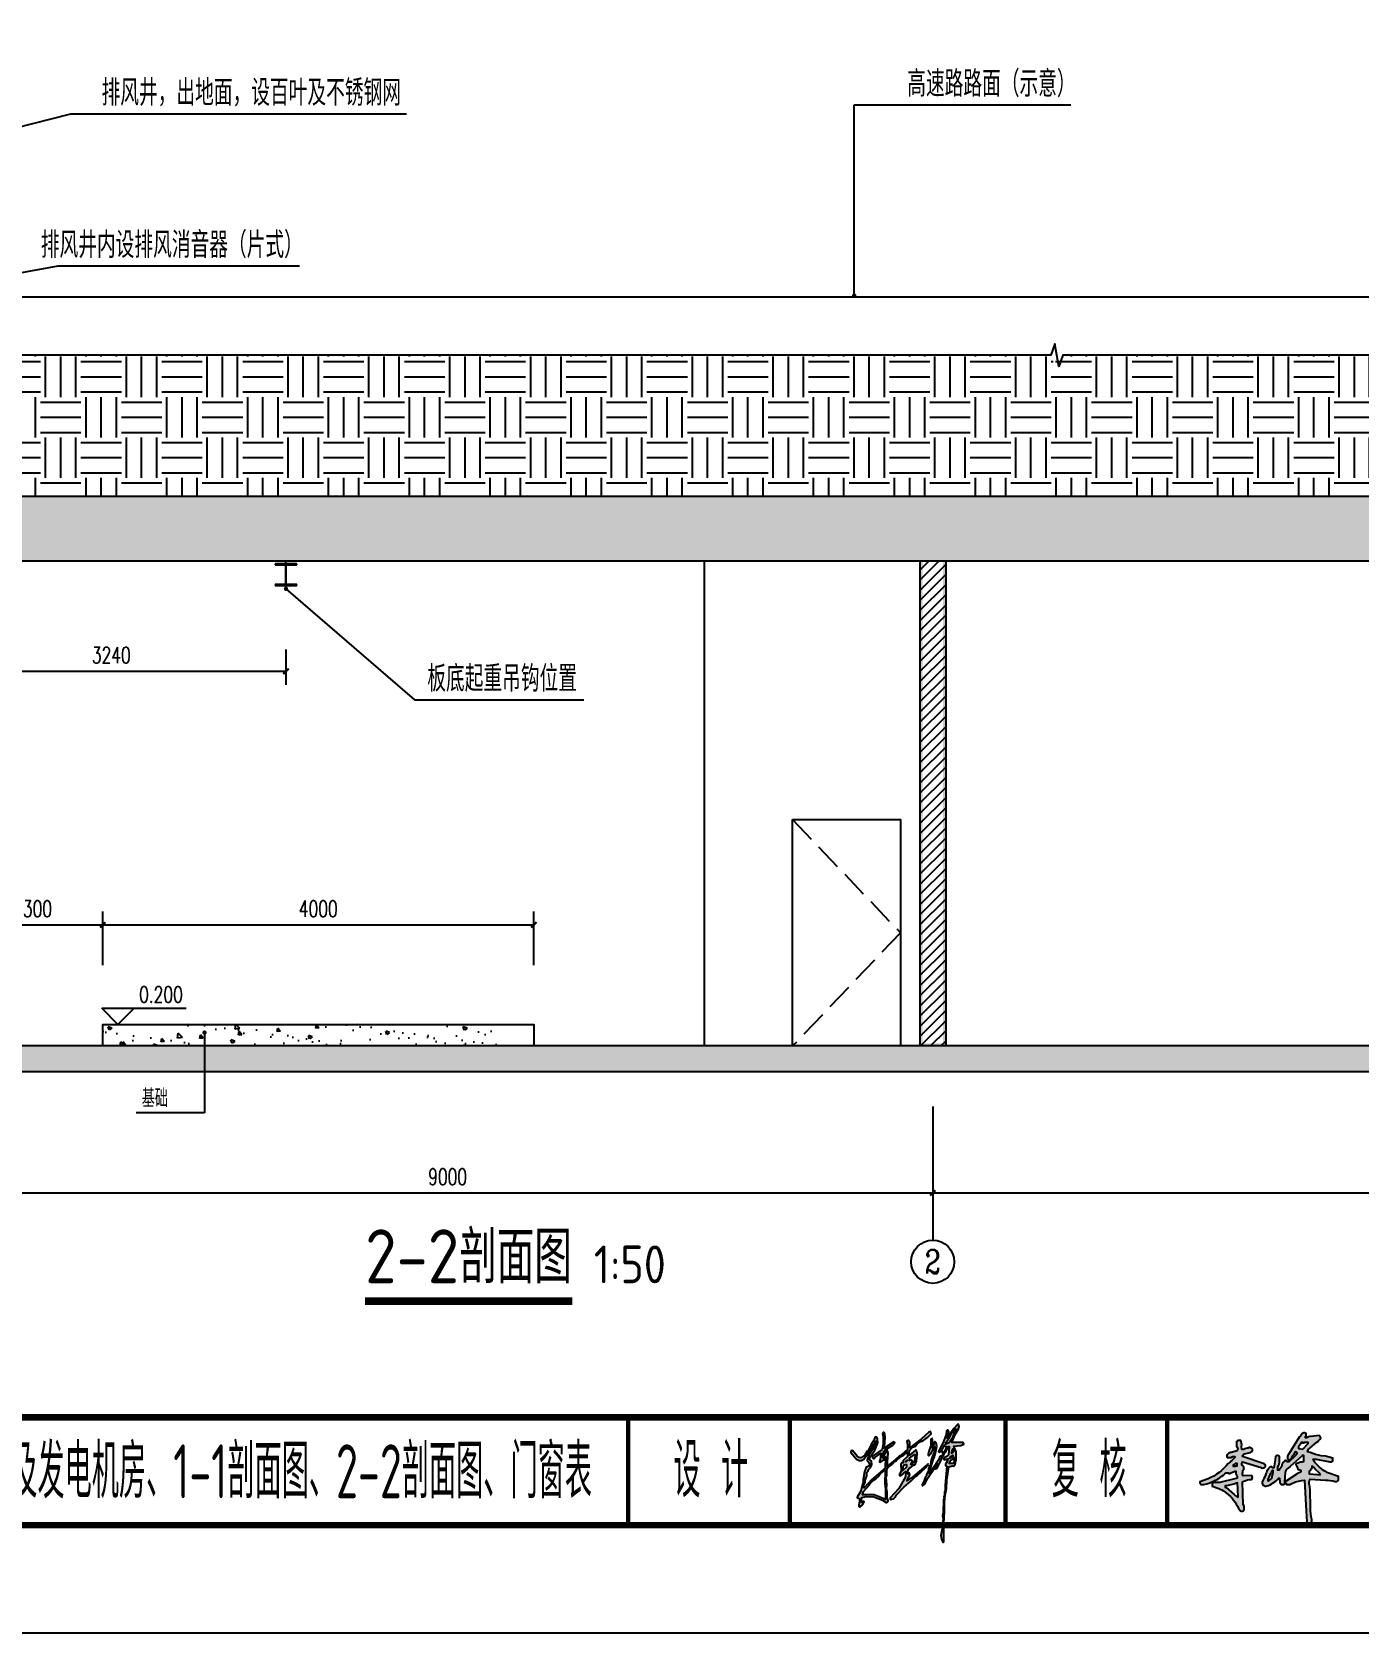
# Model space of a CAD drawing. Extents: x 45837 to 287007, y -98586 to 328021.
# Drawn here: x 137238 to 149547, y -68886 to -54036 of the extents above; entities that cross this region are included whole.
import ezdxf
from ezdxf.enums import TextEntityAlignment as Align

# ---------------------------------------------------------------- set-up
doc = ezdxf.new("R2010")
doc.units = 0
doc.header["$LTSCALE"] = 1000
doc.header["$MEASUREMENT"] = 0
doc.linetypes.add('DASH', pattern=[0.35, 0.25, -0.1])
for name, color, linetype in [('AXIS', 3, 'Continuous'), ('AXIS_TEXT', 7, 'Continuous'), ('COLUMN', 9, 'Continuous'), ('DIM_ELEV', 3, 'Continuous'), ('DIM_LEAD', 3, 'Continuous'), ('DIM_SYMB', 3, 'Continuous'), ('DOTE', 1, 'Continuous'), ('HIDE_B', 7, 'Continuous'), ('PUB_DIM', 3, 'Continuous'), ('PUB_HATCH', 8, 'Continuous'), ('PUB_TEXT', 7, 'Continuous'), ('PUB_WALL', 9, 'Continuous'), ('WALL', 9, 'Continuous'), ('图框', 7, 'Continuous'), ('设备', 201, 'Continuous'), ('ＦＨＤＩ', 4, 'Continuous')]:
    doc.layers.add(name, color=color, linetype=linetype)
doc.styles.add('_TCH_AXIS', font='COMPLEX', dxfattribs={"bigfont": 'GBCBIG'})
doc.styles.add('_TCH_DIM', font='SIMPLEX', dxfattribs={"bigfont": 'GBCBIG'})
doc.styles.add('COMPLEX', font='COMPLEX')
doc.styles.add('DIM_FONT', font='SIMPLEX', dxfattribs={"width": 0.7, "bigfont": 'GBCBIG'})
doc.styles.get("Standard").update_dxf_attribs({"font": 'gbenor.shx', "bigfont": 'gbcbig.shx'})
doc.dimstyles.new('DIMN50', dxfattribs={"dimscale": 0.5, "dimtxt": 300, "dimasz": 100, "dimexe": 250, "dimexo": 300, "dimgap": 150, "dimtad": 1, "dimdec": 0, "dimzin": 0, "dimdsep": 46, "dimtxsty": 'DIM_FONT', "dimblk": 'ARCHTICK', "dimcen": 0.09, "dimclrt": 7, "dimazin": 2, "dimtfac": 1, "dimtdec": 0, "dimtix": 1, "dimtmove": 2, "dimatfit": 3, "dimldrblk": 'ARCHTICK', "dimfxl": 0, "dimtolj": 1, "dimtzin": 0, "dimarcsym": 0})
pattern_1 = [(45, (0, 0), (-88.38835, 88.38835), []), (50, (0, 0), (358.6301, -31.37607), [37.5, -412.5]), (355, (0, 0), (-69.3757, 376.0961), [30, -330]), (100.4514, (29.9, -2.6), (289.2547, 344.7198), [31.8701, -350.57106]), (46.1842, (0, 100), (533.6205, -82.7595), [56.25, -618.75]), (96.6356, (44.47, 93.1), (467.3314, 487.059), [47.8051, -525.8565]), (351.1842, (0, 100), (467.331, 487.0593), [45, -495]), (21, (50, 75), (298.45353, -201.30945), [37.5, -412.5]), (326, (50, 75), (121.6577, 362.575), [30, -330]), (71.4514, (74.87, 58.22), (420.1113, 161.26525), [31.8701, -350.57106]), (37.5, (0, 0), (6.07993, 166.44693), [0, -326, 0, -335, 0, -331.25]), (7.5, (0, 0), (131.53477, 197.20586), [0, -191, 0, -318.5, 0, -126.25]), (327.5, (-111.5, 0), (266.91122, -11.27744), [0, -125, 0, -390, 0, -517.5]), (317.5, (-161.5, 0), (291.5931, 50.0525), [0, -162.5, 0, -259, 0, -367.5])]

# ---------------------------------------------------------------- blocks, each defined once
blk = doc.blocks.new('dwe')
at = {"linetype": 'Continuous'}
h = blk.add_hatch(color=256, dxfattribs=at)
h.paths.add_polyline_path([(32168.211, 20455.517), (32168.241, 20455.539, -0.076928), (32168.279, 20455.581, 0.343108), (32168.261, 20455.634), (32168.259, 20455.641), (32168.098, 20455.626, 0.082763), (32168.019, 20455.601), (32167.999, 20455.601), (32167.999, 20455.631), (32168.009, 20455.631), (32168.009, 20455.681, 0.433644), (32167.913, 20455.649, -0.083988), (32167.883, 20455.609), (32167.683, 20455.289, 0.241959), (32167.666, 20455.209, 0.088677), (32167.692, 20455.188), (32167.728, 20455.205, 0.005615), (32167.732, 20455.206), (32167.753, 20455.259, 0.154483), (32167.799, 20455.331, -1.209197), (32167.826, 20455.284, -0.109257), (32167.801, 20455.257, -0.116079), (32167.732, 20455.206), (32167.724, 20455.186, 0.148804), (32167.689, 20455.151), (32167.659, 20455.151), (32167.656, 20455.159, 0.636863), (32167.601, 20455.159, 0.220295), (32167.554, 20455.063), (32167.509, 20455.001), (32167.489, 20455.001), (32167.489, 20455.061), (32167.503, 20455.09), (32167.519, 20455.141), (32167.519, 20455.251), (32167.506, 20455.259, 0.524003), (32167.444, 20455.25), (32167.434, 20455.191), (32167.409, 20455.041), (32167.389, 20455.041), (32167.386, 20455.049, 0.551868), (32167.326, 20455.044, 0.11852), (32167.275, 20454.953, 0.071169), (32167.244, 20454.872), (32167.226, 20454.844, 0.10155), (32167.204, 20454.793, 0.705859), (32167.28, 20454.707, 0.161527), (32167.499, 20454.851), (32167.519, 20454.851), (32167.524, 20454.772), (32167.541, 20454.744), (32167.549, 20454.731), (32167.599, 20454.731), (32167.609, 20454.751), (32167.639, 20454.751), (32167.649, 20454.731), (32167.709, 20454.731, -0.124355), (32167.928, 20454.806), (32167.979, 20454.811), (32168.014, 20454.241), (32168.024, 20454.042, 0.594077), (32168.096, 20454.014, 0.243104), (32168.119, 20454.081, -0.084195), (32168.094, 20454.301), (32168.084, 20454.631), (32168.074, 20454.731), (32168.069, 20454.731, -0.200858), (32168.089, 20454.831), (32168.369, 20454.816, -0.063439), (32168.549, 20454.791, 0.343108), (32168.601, 20454.809), (32168.609, 20454.811), (32168.609, 20454.881), (32168.397, 20454.957), (32168.381, 20454.965, -0.084673), (32168.261, 20455.054, 0.071442), (32168.234, 20455.076), (32168.191, 20455.124, -0.149027), (32168.139, 20455.201), (32168.199, 20455.201), (32168.449, 20455.151), (32168.489, 20455.151, -0.295923), (32168.509, 20455.171), (32168.509, 20455.221), (32168.368, 20455.256), (32168.29, 20455.266, -0.064135), (32168.087, 20455.327), (32168.039, 20455.341, -0.249173), (32168.071, 20455.399), (32168.086, 20455.414)])
h.paths.add_polyline_path([(32168.049, 20455.491), (32168.041, 20455.489), (32167.949, 20455.391), (32167.869, 20455.401), (32167.869, 20455.431), (32167.886, 20455.454), (32167.915, 20455.493), (32167.919, 20455.511), (32167.949, 20455.511), (32167.949, 20455.501), (32167.969, 20455.501), (32167.969, 20455.511), (32168.049, 20455.511)], flags=16)
h.paths.add_polyline_path([(32167.969, 20455.271), (32167.969, 20455.161), (32167.938, 20455.156, 0.064743), (32167.841, 20455.127, 0.693991), (32167.834, 20455.09), (32167.851, 20455.054), (32167.87, 20455.006), (32167.897, 20454.997), (32167.919, 20454.991), (32167.919, 20454.971, 0.179878), (32167.871, 20454.949), (32167.851, 20454.937), (32167.636, 20454.794), (32167.629, 20454.771), (32167.609, 20454.771), (32167.614, 20454.872), (32167.624, 20454.951, -0.325645), (32167.681, 20455.039), (32167.716, 20455.064), (32167.936, 20455.264), (32167.939, 20455.271)], flags=16)
h.paths.add_polyline_path([(32168.119, 20455.071, -0.181335), (32168.156, 20455.049), (32168.173, 20455.023), (32168.266, 20454.939), (32168.279, 20454.911), (32168.22, 20454.916), (32168.069, 20454.931), (32168.069, 20454.981, 0.293881)], flags=16)
h.paths.add_polyline_path([(32167.399, 20454.991), (32167.399, 20454.961), (32167.384, 20454.882, -0.295272), (32167.299, 20454.801), (32167.299, 20454.831, 0.067267), (32167.325, 20454.883), (32167.343, 20454.93, 0.163021), (32167.369, 20454.971), (32167.379, 20454.966), (32167.379, 20454.991)], flags=16)
h = blk.add_hatch(color=256, dxfattribs=at)
h.paths.add_polyline_path([(32166.859, 20455.021, 0.138813), (32166.844, 20455.08, 0.305012), (32166.819, 20455.091, -0.192582), (32166.829, 20455.151), (32167.178, 20455.047), (32167.179, 20455.041, 0.254771), (32167.259, 20455.061, 0.439902), (32167.211, 20455.125), (32166.866, 20455.239, 0.288836), (32166.829, 20455.251, -0.33185), (32166.89, 20455.307), (32166.978, 20455.326, 0.248777), (32167.013, 20455.359), (32167.019, 20455.361), (32167.019, 20455.391), (32167.006, 20455.399, 0.156902), (32166.949, 20455.421, -0.226549), (32166.938, 20455.406, 0.203273), (32166.849, 20455.381), (32166.819, 20455.381), (32166.814, 20455.442, 0.141014), (32166.799, 20455.551, 0.181335), (32166.719, 20455.531), (32166.719, 20455.441, -0.388078), (32166.731, 20455.359), (32166.62, 20455.327, 0.123602), (32166.566, 20455.304, 0.460019), (32166.549, 20455.231), (32166.619, 20455.231), (32166.649, 20455.251), (32166.689, 20455.251), (32166.689, 20455.231), (32166.656, 20455.204), (32166.631, 20455.179, -0.071068), (32166.566, 20455.124, -0.129017), (32166.191, 20454.837), (32166.039, 20454.781, 0.313509), (32166.056, 20454.739), (32166.059, 20454.731, 0.126518), (32166.277, 20454.786), (32166.297, 20454.795, 0.073631), (32166.529, 20454.951), (32166.569, 20454.951), (32166.569, 20454.941, 0.306384), (32166.63, 20454.957, 0.101225), (32166.689, 20454.981), (32166.709, 20454.981, 0.192884), (32166.729, 20454.881), (32166.729, 20454.851), (32166.711, 20454.847), (32166.409, 20454.771), (32166.289, 20454.771, -0.295923), (32166.269, 20454.751), (32166.269, 20454.701), (32166.39, 20454.656), (32166.417, 20454.647, -0.097505), (32166.536, 20454.569, -0.139219), (32166.756, 20454.289), (32166.799, 20454.241), (32166.839, 20454.241), (32166.859, 20454.271), (32166.859, 20454.331), (32166.844, 20454.36), (32166.829, 20454.781), (32166.857, 20454.795, -0.122446), (32166.998, 20454.826, 0.488889), (32166.999, 20454.901), (32166.839, 20454.891, -0.138685), (32166.834, 20454.962, -0.251793)])
h.paths.add_polyline_path([(32166.729, 20455.081), (32166.7, 20455.077), (32166.699, 20455.071), (32166.659, 20455.071), (32166.659, 20455.091, 0.200858), (32166.699, 20455.121), (32166.729, 20455.121)], flags=16)
h.paths.add_polyline_path([(32166.739, 20454.761), (32166.744, 20454.652), (32166.749, 20454.491, -0.10594), (32166.681, 20454.544), (32166.676, 20454.549), (32166.527, 20454.677), (32166.509, 20454.681), (32166.509, 20454.711, 0.075528), (32166.718, 20454.756)], flags=16)
at = {"color": 7, "linetype": 'Continuous'}
for points in [[(32167.692, 20455.188), (32167.728, 20455.205, 0.121773), (32167.801, 20455.257, 0.109257), (32167.826, 20455.284, 1.209197), (32167.799, 20455.331, -0.154483), (32167.753, 20455.259), (32167.724, 20455.186, 0.148804), (32167.689, 20455.151), (32167.659, 20455.151), (32167.656, 20455.159, 0.636863), (32167.601, 20455.159, 0.220295), (32167.554, 20455.063), (32167.509, 20455.001), (32167.489, 20455.001), (32167.489, 20455.061), (32167.503, 20455.09), (32167.519, 20455.141), (32167.519, 20455.251), (32167.506, 20455.259, 0.524003), (32167.444, 20455.25), (32167.434, 20455.191), (32167.409, 20455.041), (32167.389, 20455.041), (32167.386, 20455.049, 0.551868), (32167.326, 20455.044, 0.11852), (32167.275, 20454.953, 0.071169), (32167.244, 20454.872), (32167.226, 20454.844, 0.10155), (32167.204, 20454.793, 0.705859), (32167.28, 20454.707, 0.161527), (32167.499, 20454.851), (32167.519, 20454.851), (32167.524, 20454.772), (32167.541, 20454.744), (32167.549, 20454.731), (32167.599, 20454.731), (32167.609, 20454.751), (32167.639, 20454.751), (32167.649, 20454.731), (32167.709, 20454.731, -0.124355), (32167.928, 20454.806), (32167.979, 20454.811), (32168.014, 20454.241), (32168.024, 20454.042, 0.594077), (32168.096, 20454.014, 0.243104), (32168.119, 20454.081, -0.084195), (32168.094, 20454.301), (32168.084, 20454.631), (32168.074, 20454.731), (32168.069, 20454.731, -0.200858), (32168.089, 20454.831), (32168.369, 20454.816, -0.063439), (32168.549, 20454.791, 0.343108), (32168.601, 20454.809), (32168.609, 20454.811), (32168.609, 20454.881), (32168.397, 20454.957), (32168.381, 20454.965, -0.084673), (32168.261, 20455.054, 0.071442), (32168.234, 20455.076), (32168.191, 20455.124, -0.149027), (32168.139, 20455.201), (32168.199, 20455.201), (32168.449, 20455.151), (32168.489, 20455.151, -0.295923), (32168.509, 20455.171), (32168.509, 20455.221), (32168.368, 20455.256), (32168.29, 20455.266, -0.064135), (32168.087, 20455.327), (32168.039, 20455.341, -0.249173), (32168.071, 20455.399), (32168.086, 20455.414), (32168.211, 20455.517), (32168.241, 20455.539, -0.076928), (32168.279, 20455.581, 0.343108), (32168.261, 20455.634), (32168.259, 20455.641), (32168.098, 20455.626, 0.082763), (32168.019, 20455.601), (32167.999, 20455.601), (32167.999, 20455.631), (32168.009, 20455.631), (32168.009, 20455.681, 0.433644), (32167.913, 20455.649, -0.083988), (32167.883, 20455.609), (32167.683, 20455.289, 0.241959), (32167.666, 20455.209, 0.088677), (32167.692, 20455.188, 0.088677)], [(32167.379, 20454.966), (32167.369, 20454.971, -0.163021), (32167.343, 20454.93), (32167.325, 20454.883, -0.067267), (32167.299, 20454.831), (32167.299, 20454.801, 0.295272), (32167.384, 20454.882), (32167.399, 20454.961), (32167.399, 20454.991), (32167.379, 20454.991), (32167.379, 20454.966)]]:
    blk.add_lwpolyline(points, format="xyb", close=True, dxfattribs=at)
for points in [[(32166.289, 20454.771, -0.295923), (32166.269, 20454.751), (32166.269, 20454.701), (32166.39, 20454.656), (32166.417, 20454.647, -0.097505), (32166.536, 20454.569, -0.139219), (32166.756, 20454.289), (32166.799, 20454.241), (32166.839, 20454.241), (32166.859, 20454.271), (32166.859, 20454.331), (32166.844, 20454.36), (32166.829, 20454.781), (32166.857, 20454.795, -0.122446), (32166.998, 20454.826, 0.488889), (32166.999, 20454.901), (32166.839, 20454.891, -0.138685), (32166.834, 20454.962, -0.251793), (32166.859, 20455.021, 0.138813), (32166.844, 20455.08, 0.305012), (32166.819, 20455.091, -0.192582), (32166.829, 20455.151), (32167.178, 20455.047), (32167.179, 20455.041, 0.254771), (32167.259, 20455.061, 0.439902), (32167.211, 20455.125), (32166.866, 20455.239, 0.288836), (32166.829, 20455.251, -0.33185), (32166.89, 20455.307), (32166.978, 20455.326, 0.248777), (32167.013, 20455.359), (32167.019, 20455.361), (32167.019, 20455.391), (32167.006, 20455.399, 0.156902), (32166.949, 20455.421, -0.226549), (32166.938, 20455.406, 0.203273), (32166.849, 20455.381), (32166.819, 20455.381), (32166.814, 20455.442, 0.141014), (32166.799, 20455.551, 0.181335), (32166.719, 20455.531), (32166.719, 20455.441, -0.388078), (32166.731, 20455.359), (32166.62, 20455.327, 0.123602), (32166.566, 20455.304, 0.460019), (32166.549, 20455.231), (32166.619, 20455.231), (32166.649, 20455.251), (32166.689, 20455.251), (32166.689, 20455.231), (32166.656, 20455.204), (32166.631, 20455.179, -0.071068), (32166.566, 20455.124, -0.129017), (32166.191, 20454.837), (32166.039, 20454.781, 0.313509), (32166.056, 20454.739), (32166.059, 20454.731, 0.126518), (32166.277, 20454.786), (32166.297, 20454.795, 0.073631), (32166.529, 20454.951), (32166.569, 20454.951), (32166.569, 20454.941, 0.306384), (32166.63, 20454.957, 0.101225), (32166.689, 20454.981), (32166.709, 20454.981, 0.192884), (32166.729, 20454.881), (32166.729, 20454.851), (32166.711, 20454.847), (32166.409, 20454.771), (32166.289, 20454.771), (32166.279, 20454.781)], [(32166.699, 20455.071), (32166.7, 20455.077), (32166.729, 20455.081), (32166.729, 20455.121), (32166.699, 20455.121, -0.200858), (32166.659, 20455.091), (32166.659, 20455.071), (32166.699, 20455.071)], [(32167.629, 20454.771), (32167.636, 20454.794), (32167.851, 20454.937), (32167.871, 20454.949, -0.179878), (32167.919, 20454.971), (32167.919, 20454.991), (32167.897, 20454.997), (32167.87, 20455.006), (32167.851, 20455.054), (32167.834, 20455.09, -0.693991), (32167.841, 20455.127, -0.064743), (32167.938, 20455.156), (32167.969, 20455.161), (32167.969, 20455.271), (32167.939, 20455.271), (32167.936, 20455.264), (32167.716, 20455.064), (32167.681, 20455.039, 0.325645), (32167.624, 20454.951), (32167.614, 20454.872), (32167.609, 20454.771), (32167.629, 20454.771)], [(32168.279, 20454.911), (32168.266, 20454.939), (32168.173, 20455.023), (32168.156, 20455.049, 0.181335), (32168.119, 20455.071, -0.293881), (32168.069, 20454.981), (32168.069, 20454.931), (32168.22, 20454.916), (32168.279, 20454.911)], [(32166.749, 20454.491), (32166.744, 20454.652), (32166.739, 20454.761), (32166.718, 20454.756, -0.075528), (32166.509, 20454.711), (32166.509, 20454.681), (32166.527, 20454.677), (32166.676, 20454.549), (32166.681, 20454.544, 0.10594), (32166.749, 20454.491)]]:
    blk.add_lwpolyline(points, format="xyb", dxfattribs=at)
blk.add_lwpolyline([(32167.949, 20455.391), (32168.041, 20455.489), (32168.049, 20455.491), (32168.049, 20455.511), (32167.969, 20455.511), (32167.969, 20455.501), (32167.949, 20455.501), (32167.949, 20455.511), (32167.919, 20455.511), (32167.915, 20455.493), (32167.886, 20455.454), (32167.869, 20455.431), (32167.869, 20455.401), (32167.949, 20455.391)], dxfattribs=at)
blk = doc.blocks.new('chf')
at = {"linetype": 'Continuous'}
h = blk.add_hatch(color=4, dxfattribs=at)
h.paths.add_polyline_path([(283, 254), (289, 260), (293, 268), (292, 278), (288, 281), (286, 285), (288, 291), (301, 310), (310, 331), (309, 343), (305, 349), (301, 347), (298, 338), (292, 329), (282, 309), (279, 307), (272, 296), (261, 288), (256, 289), (250, 293), (236, 309), (233, 308), (232, 303), (248, 284), (256, 280), (263, 280), (269, 284), (286, 306), (304, 336), (298, 317), (284, 296), (279, 281), (286, 272), (286, 267), (284, 264), (276, 261), (271, 247), (267, 225), (267, 216), (265, 212), (261, 191), (250, 174), (252, 171), (258, 170), (255, 150), (255, 147), (258, 145), (265, 152), (270, 160), (266, 162), (264, 158), (262, 159), (264, 173), (276, 176), (298, 175), (323, 165), (334, 158), (336, 158), (340, 163), (337, 173), (337, 188), (335, 198), (336, 210), (334, 231), (336, 238), (336, 255), (341, 263), (351, 270), (356, 276), (363, 279), (377, 292), (384, 296), (387, 300), (396, 304), (396, 292), (383, 280), (383, 273), (379, 273), (377, 270), (378, 248), (373, 241), (373, 237), (377, 236), (391, 248), (390, 233), (371, 199), (346, 172), (346, 167), (355, 169), (361, 175), (364, 181), (385, 203), (406, 220), (420, 235), (423, 236), (449, 260), (452, 265), (450, 266), (411, 233), (394, 221), (403, 238), (401, 244), (396, 242), (398, 254), (401, 258), (403, 258), (414, 268), (416, 267), (419, 270), (419, 273), (422, 278), (421, 283), (423, 286), (424, 302), (421, 310), (419, 310), (402, 296), (401, 304), (403, 310), (410, 319), (419, 322), (425, 330), (435, 336), (439, 336), (454, 347), (465, 358), (464, 363), (463, 364), (458, 362), (436, 342), (403, 317), (403, 333), (398, 339), (394, 336), (396, 325), (396, 312), (380, 299), (376, 294), (373, 294), (359, 281), (337, 264), (340, 301), (338, 308), (335, 309), (323, 288), (326, 305), (331, 311), (353, 325), (359, 332), (356, 334), (334, 320), (332, 317), (327, 316), (329, 320), (331, 348), (330, 357), (327, 361), (325, 361), (323, 358), (325, 350), (325, 328), (322, 312), (297, 295), (294, 291), (294, 288), (296, 286), (299, 286), (301, 289), (319, 301), (317, 281), (315, 278), (315, 276), (318, 275), (326, 281), (329, 286), (329, 290), (332, 291), (331, 258), (292, 224), (270, 201), (268, 202), (269, 209), (273, 217), (272, 220), (278, 236), (278, 245), (282, 249)])
h.paths.add_polyline_path([(297, 223), (304, 227), (313, 235), (313, 237), (318, 243), (329, 251), (331, 250), (330, 213), (332, 197), (332, 167), (299, 181), (265, 181), (268, 190), (286, 210), (287, 213)], flags=16)
h.paths.add_polyline_path([(382, 251), (383, 264), (386, 268), (389, 269), (393, 269), (393, 261)], flags=16)
h.paths.add_polyline_path([(390, 277), (394, 281), (395, 281), (395, 279), (392, 276)], flags=16)
h.paths.add_polyline_path([(402, 280), (402, 287), (416, 298), (417, 298), (418, 296), (416, 278), (408, 269), (406, 269), (409, 275), (409, 280), (407, 282)], flags=16)
h.paths.add_polyline_path([(508, 291), (506, 291), (501, 285), (503, 282), (513, 285), (512, 279), (506, 270), (506, 266), (510, 264), (505, 209), (505, 193), (503, 188), (503, 180), (501, 176), (502, 171), (500, 166), (499, 129), (497, 121), (499, 112), (497, 93), (498, 83), (495, 80), (493, 63), (494, 51), (499, 43), (501, 44), (501, 98), (503, 132), (503, 159), (505, 180), (509, 199), (510, 223), (516, 262), (525, 265), (530, 264), (534, 270), (537, 283), (537, 305), (530, 322), (551, 324), (559, 328), (556, 332), (524, 332), (533, 354), (544, 372), (546, 379), (544, 385), (542, 386), (530, 373), (511, 345), (510, 347), (513, 352), (513, 356), (515, 358), (516, 363), (512, 369), (509, 366), (508, 356), (499, 332), (486, 306), (490, 304), (495, 309), (503, 325), (506, 321), (510, 321), (498, 297), (494, 292), (493, 294), (490, 292), (487, 283), (477, 269), (479, 267), (483, 271), (477, 258), (478, 255), (481, 257), (504, 302), (507, 305), (515, 321), (517, 321), (515, 297)])
h.paths.add_polyline_path([(520, 290), (526, 295), (527, 296), (527, 293), (519, 286)], flags=16)
h.paths.add_polyline_path([(523, 301), (526, 313), (527, 314), (530, 307), (526, 302)], flags=16)
h.paths.add_polyline_path([(530, 289), (532, 289), (531, 275), (528, 272), (517, 272), (521, 279), (526, 283)], flags=16)
h.paths.add_polyline_path([(507, 328), (507, 332), (517, 345), (524, 359), (535, 371), (536, 372), (524, 343), (518, 333), (514, 330)], flags=16)
h.paths.add_polyline_path([(467, 317), (469, 325), (468, 343), (466, 344), (464, 342), (464, 323), (459, 310), (456, 299), (456, 296), (458, 294), (464, 300), (471, 315), (475, 320), (472, 302), (465, 282), (463, 269), (457, 256), (457, 251), (451, 240), (451, 236), (448, 233), (442, 217), (438, 211), (439, 207), (446, 212), (454, 228), (478, 264), (477, 268), (458, 243), (459, 250), (465, 263), (470, 282), (474, 290), (474, 295), (476, 298), (481, 321), (479, 331), (476, 334), (474, 334), (469, 319)])
h.paths.add_polyline_path([(499, 304), (498, 305), (496, 303), (497, 301)], flags=17)
h.paths.add_polyline_path([(457, 269), (455, 270), (452, 266), (454, 265)], flags=17)
at = {"color": 4, "linetype": 'Continuous', "elevation": 15644317}
for points in [[(544, 385), (542, 386), (530, 373), (511, 345), (510, 347), (513, 352), (513, 356), (515, 358), (516, 363), (512, 369), (509, 366), (508, 356), (499, 332), (486, 306), (490, 304), (495, 309), (503, 325), (506, 321), (510, 321), (498, 297), (494, 292), (493, 294), (490, 292), (487, 283), (477, 269), (479, 267), (483, 271), (477, 258), (478, 255), (481, 257), (504, 302), (507, 305), (515, 321), (517, 321), (515, 297), (508, 291), (506, 291), (501, 285), (503, 282), (513, 285), (512, 279), (506, 270), (506, 266), (510, 264), (505, 209), (505, 193), (503, 188), (503, 180), (501, 176), (502, 171), (500, 166), (499, 129), (497, 121), (499, 112), (497, 93), (498, 83), (495, 80), (493, 63), (494, 51), (499, 43), (501, 44), (501, 98), (503, 132), (503, 159), (505, 180), (509, 199), (510, 223), (516, 262), (525, 265), (530, 264), (534, 270), (537, 283), (537, 305), (530, 322), (551, 324), (559, 328), (556, 332), (524, 332), (533, 354), (544, 372), (546, 379), (544, 385)], [(535, 371), (536, 372), (524, 343), (518, 333), (514, 330), (507, 328), (507, 332), (517, 345), (524, 359), (535, 371)], [(464, 363), (463, 364), (458, 362), (436, 342), (403, 317), (403, 333), (398, 339), (394, 336), (396, 325), (396, 312), (380, 299), (376, 294), (373, 294), (359, 281), (337, 264), (340, 301), (338, 308), (335, 309), (323, 288), (326, 305), (331, 311), (353, 325), (359, 332), (356, 334), (334, 320), (332, 317), (327, 316), (329, 320), (331, 348), (330, 357), (327, 361), (325, 361), (323, 358), (325, 350), (325, 328), (322, 312), (297, 295), (294, 291), (294, 288), (296, 286), (299, 286), (301, 289), (319, 301), (317, 281), (315, 278), (315, 276), (318, 275), (326, 281), (329, 286), (329, 290), (332, 291), (331, 258), (292, 224), (270, 201), (268, 202), (269, 209), (273, 217), (272, 220), (278, 236), (278, 245), (282, 249), (283, 254), (289, 260), (293, 268), (292, 278), (288, 281), (286, 285), (288, 291), (301, 310), (310, 331), (309, 343), (305, 349), (301, 347), (298, 338), (292, 329), (282, 309), (279, 307), (272, 296), (261, 288), (256, 289), (250, 293), (236, 309), (233, 308), (232, 303), (248, 284), (256, 280), (263, 280), (269, 284), (286, 306), (304, 336), (298, 317), (284, 296), (279, 281), (286, 272), (286, 267), (284, 264), (276, 261), (271, 247), (267, 225), (267, 216), (265, 212), (261, 191), (250, 174), (252, 171), (258, 170), (255, 150), (255, 147), (258, 145), (265, 152), (270, 160), (266, 162), (264, 158), (262, 159), (264, 173), (276, 176), (298, 175), (323, 165), (334, 158), (336, 158), (340, 163), (337, 173), (337, 188), (335, 198), (336, 210), (334, 231), (336, 238), (336, 255), (341, 263), (351, 270), (356, 276), (363, 279), (377, 292), (384, 296), (387, 300), (396, 304), (396, 292), (383, 280), (383, 273), (379, 273), (377, 270), (378, 248), (373, 241), (373, 237), (377, 236), (391, 248), (390, 233), (371, 199), (346, 172), (346, 167), (355, 169), (361, 175), (364, 181), (385, 203), (406, 220), (420, 235), (423, 236), (449, 260), (452, 265), (450, 266), (411, 233), (394, 221), (403, 238), (401, 244), (396, 242), (398, 254), (401, 258), (403, 258), (414, 268), (416, 267), (419, 270), (419, 273), (422, 278), (421, 283), (423, 286), (424, 302), (421, 310), (419, 310), (402, 296), (401, 304), (403, 310), (410, 319), (419, 322), (425, 330), (435, 336), (439, 336), (454, 347), (465, 358), (464, 363)], [(468, 343), (466, 344), (464, 342), (464, 323), (459, 310), (456, 299), (456, 296), (458, 294), (464, 300), (471, 315), (475, 320), (472, 302), (465, 282), (463, 269), (457, 256), (457, 251), (451, 240), (451, 236), (448, 233), (442, 217), (438, 211), (439, 207), (446, 212), (454, 228), (478, 264), (477, 268), (458, 243), (459, 250), (465, 263), (470, 282), (474, 290), (474, 295), (476, 298), (481, 321), (479, 331), (476, 334), (474, 334), (469, 319), (467, 317), (469, 325), (468, 343)], [(394, 281), (395, 281), (395, 279), (392, 276), (390, 277), (394, 281)], [(416, 298), (417, 298), (418, 296), (416, 278), (408, 269), (406, 269), (409, 275), (409, 280), (407, 282), (402, 280), (402, 287), (416, 298)], [(499, 304), (498, 305), (496, 303), (497, 301), (499, 304)], [(530, 289), (532, 289), (531, 275), (528, 272), (517, 272), (521, 279), (526, 283), (530, 289)], [(526, 295), (527, 296), (527, 293), (519, 286), (520, 290), (526, 295)], [(526, 313), (527, 314), (530, 307), (526, 302), (523, 301), (526, 313)], [(329, 251), (331, 250), (330, 213), (332, 197), (332, 167), (299, 181), (265, 181), (268, 190), (286, 210), (287, 213), (297, 223), (304, 227), (313, 235), (313, 237), (318, 243), (329, 251)], [(389, 269), (393, 269), (393, 261), (382, 251), (383, 264), (386, 268), (389, 269)], [(457, 269), (455, 270), (452, 266), (454, 265), (457, 269)]]:
    blk.add_lwpolyline(points, dxfattribs=at)
blk = doc.blocks.new('_ArchTick')
at = {"color": 0, "linetype": 'ByBlock', "const_width": 0.4}
blk.add_lwpolyline([(-0.5, -0.5), (0.5, 0.5)], dxfattribs=at)
blk = doc.blocks.new('*D388')
at = {"layer": 'Defpoints', "color": 0}
for p in [(136353, -59614), (139593, -59614), (139593, -59966)]:
    blk.add_point(p, dxfattribs=at)
at = {"layer": 'PUB_DIM', "color": 0, "lineweight": -2}
for p, q in [((136353, -59764), (136353, -60091)), ((139593, -59764), (139593, -60091)), ((136353, -59966), (139593, -59966))]:
    blk.add_line(p, q, dxfattribs=at)
at = {"layer": 'PUB_DIM', "color": 0, "lineweight": -2, "xscale": 50, "yscale": 50, "zscale": 50, "rotation": 180}
blk.add_blockref('_ArchTick', (136353, -59966), dxfattribs=at)
at = {"layer": 'PUB_DIM', "color": 0, "lineweight": -2, "xscale": 50, "yscale": 50, "zscale": 50}
blk.add_blockref('_ArchTick', (139593, -59966), dxfattribs=at)
at = {"layer": 'PUB_DIM', "color": 7, "insert": (137973, -59816), "char_height": 150, "attachment_point": 5, "style": 'DIM_FONT'}
blk.add_mtext('\\A1;3240', dxfattribs=at)
blk = doc.blocks.new('*D389')
at = {"layer": 'Defpoints', "color": 0}
for p in [(145593, -63968), (155593, -63968), (155593, -64804)]:
    blk.add_point(p, dxfattribs=at)
at = {"layer": 'PUB_DIM', "color": 0, "lineweight": -2}
for p, q in [((145593, -64118), (145593, -64929)), ((155593, -64118), (155593, -64929)), ((145593, -64804), (155593, -64804))]:
    blk.add_line(p, q, dxfattribs=at)
at = {"layer": 'PUB_DIM', "color": 0, "lineweight": -2, "xscale": 50, "yscale": 50, "zscale": 50, "rotation": 180}
blk.add_blockref('_ArchTick', (145593, -64804), dxfattribs=at)
at = {"layer": 'PUB_DIM', "color": 0, "lineweight": -2, "xscale": 50, "yscale": 50, "zscale": 50}
blk.add_blockref('_ArchTick', (155593, -64804), dxfattribs=at)
at = {"layer": 'PUB_DIM', "color": 7, "insert": (150593, -64654), "char_height": 150, "attachment_point": 5, "style": 'DIM_FONT'}
blk.add_mtext('\\A1;10000', dxfattribs=at)
blk = doc.blocks.new('*D390')
at = {"layer": 'Defpoints', "color": 0}
for p in [(136593, -63968), (145593, -63968), (145593, -64804)]:
    blk.add_point(p, dxfattribs=at)
at = {"layer": 'PUB_DIM', "color": 0, "lineweight": -2}
for p, q in [((136593, -64118), (136593, -64929)), ((145593, -64118), (145593, -64929)), ((136593, -64804), (145593, -64804))]:
    blk.add_line(p, q, dxfattribs=at)
at = {"layer": 'PUB_DIM', "color": 0, "lineweight": -2, "xscale": 50, "yscale": 50, "zscale": 50, "rotation": 180}
blk.add_blockref('_ArchTick', (136593, -64804), dxfattribs=at)
at = {"layer": 'PUB_DIM', "color": 0, "lineweight": -2, "xscale": 50, "yscale": 50, "zscale": 50}
blk.add_blockref('_ArchTick', (145593, -64804), dxfattribs=at)
at = {"layer": 'PUB_DIM', "color": 7, "insert": (141093, -64654), "char_height": 150, "attachment_point": 5, "style": 'DIM_FONT'}
blk.add_mtext('\\A1;9000', dxfattribs=at)
blk = doc.blocks.new('*D392')
at = {"layer": 'Defpoints', "color": 0}
for p in [(137893, -62318), (136593, -62841), (137893, -62841)]:
    blk.add_point(p, dxfattribs=at)
at = {"layer": 'PUB_DIM', "color": 0, "lineweight": -2}
for p, q in [((136593, -62691), (136593, -62193)), ((137893, -62691), (137893, -62193)), ((136593, -62318), (137893, -62318))]:
    blk.add_line(p, q, dxfattribs=at)
at = {"layer": 'PUB_DIM', "color": 0, "lineweight": -2, "xscale": 50, "yscale": 50, "zscale": 50, "rotation": 180}
blk.add_blockref('_ArchTick', (136593, -62318), dxfattribs=at)
at = {"layer": 'PUB_DIM', "color": 0, "lineweight": -2, "xscale": 50, "yscale": 50, "zscale": 50}
blk.add_blockref('_ArchTick', (137893, -62318), dxfattribs=at)
at = {"layer": 'PUB_DIM', "color": 7, "insert": (137243, -62168), "char_height": 150, "attachment_point": 5, "style": 'DIM_FONT'}
blk.add_mtext('\\A1;1300', dxfattribs=at)
blk = doc.blocks.new('*D393')
at = {"layer": 'Defpoints', "color": 0}
for p in [(141893, -62318), (137893, -62841), (141893, -62841)]:
    blk.add_point(p, dxfattribs=at)
at = {"layer": 'PUB_DIM', "color": 0, "lineweight": -2}
for p, q in [((137893, -62691), (137893, -62193)), ((141893, -62691), (141893, -62193)), ((137893, -62318), (141893, -62318))]:
    blk.add_line(p, q, dxfattribs=at)
at = {"layer": 'PUB_DIM', "color": 0, "lineweight": -2, "xscale": 50, "yscale": 50, "zscale": 50, "rotation": 180}
blk.add_blockref('_ArchTick', (137893, -62318), dxfattribs=at)
at = {"layer": 'PUB_DIM', "color": 0, "lineweight": -2, "xscale": 50, "yscale": 50, "zscale": 50}
blk.add_blockref('_ArchTick', (141893, -62318), dxfattribs=at)
at = {"layer": 'PUB_DIM', "color": 7, "insert": (139893, -62168), "char_height": 150, "attachment_point": 5, "style": 'DIM_FONT'}
blk.add_mtext('\\A1;4000', dxfattribs=at)
blk = doc.blocks.new('_AXISO')
blk.add_circle((0, 0), 0.5)
at = {"layer": 'AXIS_TEXT', "style": 'COMPLEX', "width": 1.041667}
blk.add_attdef('A', text='', height=0.56, dxfattribs=at).set_placement((-0.25, -0.28), (0.25, -0.28), align=Align.FIT)

msp = doc.modelspace()

# ---------------------------------------------------------------- hatches: boundary and pattern name
h = msp.add_hatch()
h.set_pattern_fill('土壤', color=256, scale=100)
h.set_pattern_definition([(0, (-1433.7, 0), (375, 375), [375, -375]), (0, (-1433.7, 140.62), (375, 375), [375, -375]), (0, (-1433.7, 281.25), (375, 375), [375, -375]), (90, (-1386.84, 328.12), (-375, 375), [375, -375]), (90, (-1246.2, 328.12), (-375, 375), [375, -375]), (90, (-1105.6, 328.12), (-375, 375), [375, -375])])
h.paths.add_polyline_path([(136593.4, -57032.4), (146687.3, -57032.4), (146724.6, -57137.4), (146743.1, -57032.4), (156193.4, -57032.4), (156193.4, -58341), (136593.4, -58341)])
h = msp.add_hatch()
h.set_pattern_fill('混凝土', color=256, scale=50, style=0)
h.set_pattern_definition([(130, (333838.3, -169155.2), (-358.6301, -31.37607), [37.5, -412.5]), (185, (333838.3, -169155.2), (69.37567, 376.09607), [30, -330]), (79.5486, (333808.43, -169157.8), (-289.2547, 344.71977), [31.8701, -350.57106]), (133.8158, (333838.3, -169055.2), (-533.6205, -82.7595), [56.25, -618.75]), (83.3644, (333793.84, -169062.1), (-467.3314, 487.0589), [47.8051, -525.8565]), (188.8158, (333838.3, -169055.2), (-467.331, 487.0593), [45, -495]), (159, (333788.3, -169080.2), (-298.45353, -201.30945), [37.5, -412.5]), (214, (333788.3, -169080.2), (-121.65767, 362.575), [30, -330]), (108.5486, (333763.44, -169096.97), (-420.1113, 161.26525), [31.8701, -350.57106]), (142.5, (333838.31, -169155.2), (-6.07993, 166.44693), [0, -326, 0, -335, 0, -331.25]), (172.5, (333838.31, -169155.2), (-131.53477, 197.20586), [0, -191, 0, -318.5, 0, -126.25]), (212.5, (333949.81, -169155.2), (-266.91122, -11.277436), [0, -125, 0, -390, 0, -517.5]), (222.5, (333999.8, -169155.2), (-291.59308, 50.0525), [0, -162.5, 0, -259, 0, -367.5])])
h.paths.add_polyline_path([(141593.4, -63241), (137893.4, -63241), (137893.4, -63441), (141593.4, -63441)])
at = {"layer": 'PUB_HATCH'}
h = msp.add_hatch(dxfattribs=at)
h.set_pattern_fill('钢筋混凝土', color=256, scale=50, style=0)
h.set_pattern_definition(pattern_1)
h.paths.add_polyline_path([(136393.4, -58741), (136593.4, -58941), (145593.4, -58941), (145593.4, -58341), (136593.4, -58341), (136568.4, -58366)])
h = msp.add_hatch(dxfattribs=at)
h.set_pattern_fill('钢筋混凝土', color=256, scale=50, style=0)
h.set_pattern_definition(pattern_1)
h.paths.add_polyline_path([(145593.4, -58341), (145593.4, -58941), (155593.4, -58941), (156193.4, -58341)])
h = msp.add_hatch(dxfattribs=at)
h.set_pattern_fill('普通砖', color=256, scale=50, style=0)
h.set_pattern_definition([(45, (0, 47.75), (-47.0226, 47.0226), [])])
h.paths.add_polyline_path([(145713.4, -58941), (145473.4, -58941), (145473.4, -63441), (145713.4, -63441)])
h = msp.add_hatch(dxfattribs=at)
h.set_pattern_fill('金属', color=256, scale=50, style=0)
h.set_pattern_definition([(135, (495074, 10835.58), (88.388348, 88.388348), []), (135, (495015.08, 10835.58), (88.388348, 88.388348), [])])
h.paths.add_polyline_path([(139590.4, -59156.2, -0.4142136), (139585.4, -59161.2), (139493.4, -59161.2), (139493.4, -59169.2), (139693.4, -59169.2), (139693.4, -59161.2), (139601.4, -59161.2, -0.4142136), (139596.4, -59156.2), (139596.4, -58982.2, -0.4142136), (139601.4, -58977.2), (139693.4, -58977.2), (139693.4, -58969.2), (139493.4, -58969.2), (139493.4, -58977.2), (139585.4, -58977.2, -0.4142136), (139590.4, -58982.2)])
h = msp.add_hatch(dxfattribs=at)
h.set_pattern_fill('钢筋混凝土', color=256, scale=50, style=0)
h.set_pattern_definition(pattern_1)
h.paths.add_polyline_path([(156168.4, -63656), (155618.4, -63466), (155593.4, -63441), (136593.4, -63441), (136568.4, -63466), (136393.4, -63521), (136593.4, -63656), (136593.4, -63681), (156193.4, -63681)])
at = {"layer": 'PUB_WALL'}
for points in [[(136593.4, -58341), (145593.4, -58341), (145593.4, -58366), (136568.4, -58366)], [(145593.4, -58341), (156193.4, -58341), (156168.4, -58366), (145593.4, -58366)], [(136593.4, -58941), (145593.4, -58941), (145593.4, -58916), (136568.4, -58916)], [(145473.4, -58941), (145473.4, -63441), (145498.4, -63441), (145498.4, -58941)], [(145593.4, -58941), (155593.4, -58941), (155618.4, -58916), (145593.4, -58916)], [(145713.4, -58941), (145713.4, -63441), (145688.4, -63441), (145688.4, -58941)], [(155593.4, -63441), (136593.4, -63441), (136568.4, -63466), (155618.4, -63466)], [(145713.4, -63441), (145473.4, -63441), (145473.4, -63416), (145713.4, -63416)], [(156193.4, -63681), (136593.4, -63681), (136593.4, -63656), (156168.4, -63656)]]:
    msp.add_hatch(color=256, dxfattribs=at).paths.add_polyline_path(points)

# ---------------------------------------------------------------- linework, layer by layer
for p, q in [((136593.4, -56491), (142253.3, -56491)), ((146393.4, -57032.4), (143593.4, -57032.4)), ((143473.4, -58941), (143473.4, -63441)), ((144293.4, -61341), (145293.4, -61341))]:
    msp.add_line(p, q)
at = {"linetype": 'DASH'}
for p, q in [((144293.4, -61341), (145293.4, -62391)), ((145293.4, -62391), (144293.4, -63441))]:
    msp.add_line(p, q, dxfattribs=at)
for points in [[(136593.4, -58341), (156078.2, -58341)], [(137893.4, -63441), (137893.4, -63241), (141893.4, -63241), (141893.4, -63441)]]:
    msp.add_lwpolyline(points)
msp.add_lwpolyline([(144293.4, -61341), (145293.4, -61341), (145293.4, -63441), (144293.4, -63441)], close=True)
at = {"layer": 'AXIS'}
msp.add_line((145593.4, -64003.3), (145593.4, -65242.9), dxfattribs=at)
at = {"layer": 'COLUMN'}
for p, q in [((139693.4, -58969.2), (139493.4, -58969.2)), ((139493.4, -58969.2), (139493.4, -58977.2)), ((139493.4, -58977.2), (139585.4, -58977.2)), ((139590.4, -58982.2), (139590.4, -59156.2)), ((139596.4, -59156.2), (139596.4, -58982.2)), ((139601.4, -58977.2), (139693.4, -58977.2)), ((139693.4, -58977.2), (139693.4, -58969.2)), ((139585.4, -59161.2), (139493.4, -59161.2)), ((139493.4, -59161.2), (139493.4, -59169.2)), ((139493.4, -59169.2), (139693.4, -59169.2)), ((139693.4, -59161.2), (139601.4, -59161.2)), ((139693.4, -59169.2), (139693.4, -59161.2))]:
    msp.add_line(p, q, dxfattribs=at)
for centre, start, end in [((139585.4, -58982.2), 0, 90), ((139601.4, -58982.2), 90, 180), ((139585.4, -59156.2), 270, 0), ((139601.4, -59156.2), 180, 270)]:
    msp.add_arc(centre, 5, start, end, dxfattribs=at)
at = {"layer": 'DIM_ELEV'}
for p, q in [((138033.9, -63241), (137883.9, -63091)), ((137883.9, -63091), (138666.4, -63091)), ((138033.9, -63241), (138183.9, -63091))]:
    msp.add_line(p, q, dxfattribs=at)
at = {"layer": 'DIM_LEAD'}
for p, q in [((133693.3, -55788), (137596.1, -54794.3)), ((137596.1, -54794.3), (140712.6, -54794.3)), ((144864.9, -56482.1), (144864.9, -54711.8)), ((144864.9, -54711.8), (146874.9, -54711.8)), ((135853.1, -56496.5), (137480.2, -56206.4)), ((137480.2, -56206.4), (139720.4, -56206.4)), ((139593.4, -59200.9), (140787.2, -60229.4)), ((140787.2, -60229.4), (142357, -60229.4)), ((138837.6, -63317), (138837.6, -64062.6)), ((138837.6, -64062.6), (138202.6, -64062.6))]:
    msp.add_line(p, q, dxfattribs=at)
at = {"layer": 'DIM_LEAD', "const_width": 20}
for points in [[(144864.9, -56492.1, 1), (144864.9, -56472.1, 1)], [(139585.8, -59194.4, 1), (139600.9, -59207.5, 1)], [(138837.6, -63307, 1), (138837.6, -63327, 1)]]:
    msp.add_lwpolyline(points, format="xyb", close=True, dxfattribs=at)
at = {"layer": 'DIM_SYMB'}
msp.add_lwpolyline([(156893.8, -57032.4), (146799.8, -57032.4), (146761.6, -57137.4), (146724.6, -56927.4), (146687.3, -57032.4), (136593.4, -57032.4)], dxfattribs=at)
at = {"layer": 'DIM_SYMB', "const_width": 70}
msp.add_lwpolyline([(140327.9, -65808.5), (142249.7, -65808.5)], dxfattribs=at)
at = {"layer": 'DOTE'}
msp.add_line((139593.4, -59200.9), (139593.4, -58941), dxfattribs=at)
at = {"layer": 'HIDE_B', "flags": 128}
msp.add_lwpolyline([(122268.6, -66886.1), (122268.6, -66886.1), (122268.6, -66886.1), (122268.6, -40186.1), (122268.6, -40186.1), (122268.6, -40186.1), (160268.6, -40186.1), (160268.6, -40186.1), (160268.6, -40186.1), (160268.6, -40186.1), (160268.6, -40186.1), (160268.6, -40186.1), (160268.6, -66886.1), (160268.6, -66886.1), (122268.6, -66886.1)], close=True, dxfattribs=at)
at = {"layer": 'WALL'}
for p, q in [((136593.4, -58341), (145593.4, -58341)), ((145593.4, -58341), (156193.4, -58341)), ((136593.4, -58941), (145593.4, -58941)), ((145473.4, -58941), (145473.4, -63441)), ((145593.4, -58941), (155593.4, -58941)), ((145713.4, -58941), (145713.4, -63441)), ((155593.4, -63441), (136593.4, -63441)), ((145713.4, -63441), (145473.4, -63441)), ((156193.4, -63681), (136593.4, -63681))]:
    msp.add_line(p, q, dxfattribs=at)
at = {"layer": '图框', "linetype": 'Continuous', "const_width": 60}
for points in [[(160268.6, -40186.1), (122268.6, -40186.1), (122268.6, -67886.1), (160268.6, -67886.1), (160268.6, -40186.1)], [(122268.6, -66886.1), (160268.6, -66886.1)]]:
    msp.add_lwpolyline(points, dxfattribs=at)
at = {"layer": '图框', "const_width": 40}
for points in [[(142768.6, -67886.1), (142768.6, -66886.1)], [(144268.6, -67886.1), (144268.6, -66886.1)], [(146268.6, -67886.1), (146268.6, -66886.1)], [(147768.6, -67886.1), (147768.6, -66886.1)]]:
    msp.add_lwpolyline(points, dxfattribs=at)
at = {"layer": '图框', "linetype": 'Continuous'}
msp.add_lwpolyline([(119268.6, -68886.1), (161268.6, -68886.1)], dxfattribs=at)
at = {"layer": '设备', "color": 4}
for p, q in [((138506.7, -56491), (156863.7, -56491)), ((139249.5, -58341), (140072.3, -58341))]:
    msp.add_line(p, q, dxfattribs=at)

# ---------------------------------------------------------------- block references
at = {"layer": 'AXIS'}
ref = msp.add_blockref('_AXISO', (145593.4, -65442.9), dxfattribs=dict(at, xscale=400, yscale=400, zscale=400))
ref.add_attrib('A', '2', dxfattribs={"layer": 'AXIS_TEXT', "height": 219.2, "style": '_TCH_AXIS'}).set_placement((145520.3, -65552.5), (145666.4, -65552.5), align=Align.FIT)
at = {"layer": 'ＦＨＤＩ'}
for name, p, xscale, yscale, zscale in [('chf', (144092.1, -68182.9, -34417497.4), 3.19999999999709, 3.19999999999709, 3.19999999999709), ('dwe', (-15934948.6, -10294875.2), 500, 500, 500)]:
    msp.add_blockref(name, p, dxfattribs=dict(at, xscale=xscale, yscale=yscale, zscale=zscale))

# ---------------------------------------------------------------- texts
at = {"layer": 'PUB_TEXT', "style": '_TCH_DIM'}
for s, height, p in [('排风井，出地面，设百叶及不锈钢网', 241.135, (137882.3, -54719.3)), ('高速路路面（示意）', 241.13, (145356.6, -54636.8)), ('排风井内设排风消音器（片式）', 241.135, (137319, -56131.4)), ('板底起重吊钩位置', 241.13, (140904.4, -60154.4)), ('基础', 168.79, (138255.1, -64010.1))]:
    msp.add_text(s, height=height, dxfattribs=at).set_placement(p)
at = {"layer": 'PUB_TEXT', "style": '_TCH_DIM', "width": 0.705882}
msp.add_text('0.200', height=148.75, dxfattribs=at).set_placement((138231.4, -63038.5))
at = {"layer": 'PUB_TEXT'}
for s, height, p in [('2-2', 500, (140327.9, -65641.9)), ('剖面图', 482.27, (141202.9, -65641.9)), ('1:50', 350, (142449.7, -65641.9))]:
    msp.add_text(s, height=height, dxfattribs=at).set_placement(p)
at = {"layer": '图框', "width": 0.7}
for s, p in [('设 计', (143534.9, -67376.6)), ('复 核', (147044.4, -67376.6))]:
    msp.add_text(s, height=500, dxfattribs=at).set_placement(p, align=Align.MIDDLE_CENTER)
msp.add_attdef('变电所及发电机房、1-1剖面图、2-2剖面图、门窗表', text='图 纸 名 称', height=500, dxfattribs=at).set_placement((139355.9, -67386.1), align=Align.MIDDLE_CENTER)

# ---------------------------------------------------------------- dimensions: what is measured, and where the dimension line sits
at = {"layer": 'PUB_DIM'}
for p1, p2, distance, picture, middle in [((136353.4, -59614.1), (139593.4, -59614.1), -352.1, '*D388', (137973.4, -59816.2)), ((136593.4, -62841), (137893.4, -62841), 523.2, '*D392', (137243.4, -62167.8)), ((137893.4, -62841), (141893.4, -62841), 523.2, '*D393', (139893.4, -62167.8)), ((136593.4, -63968.1), (145593.4, -63968.1), -835.4, '*D390', (141093.4, -64653.5)), ((145593.4, -63968.1), (155593.4, -63968.1), -835.4, '*D389', (150593.4, -64653.5))]:
    dim = msp.add_aligned_dim(p1=p1, p2=p2, distance=distance, dimstyle='DIMN50', dxfattribs=at)
    dim.commit()
    dim.dimension.update_dxf_attribs({"geometry": picture, "text_midpoint": middle})

doc.saveas('drawing.dxf')
